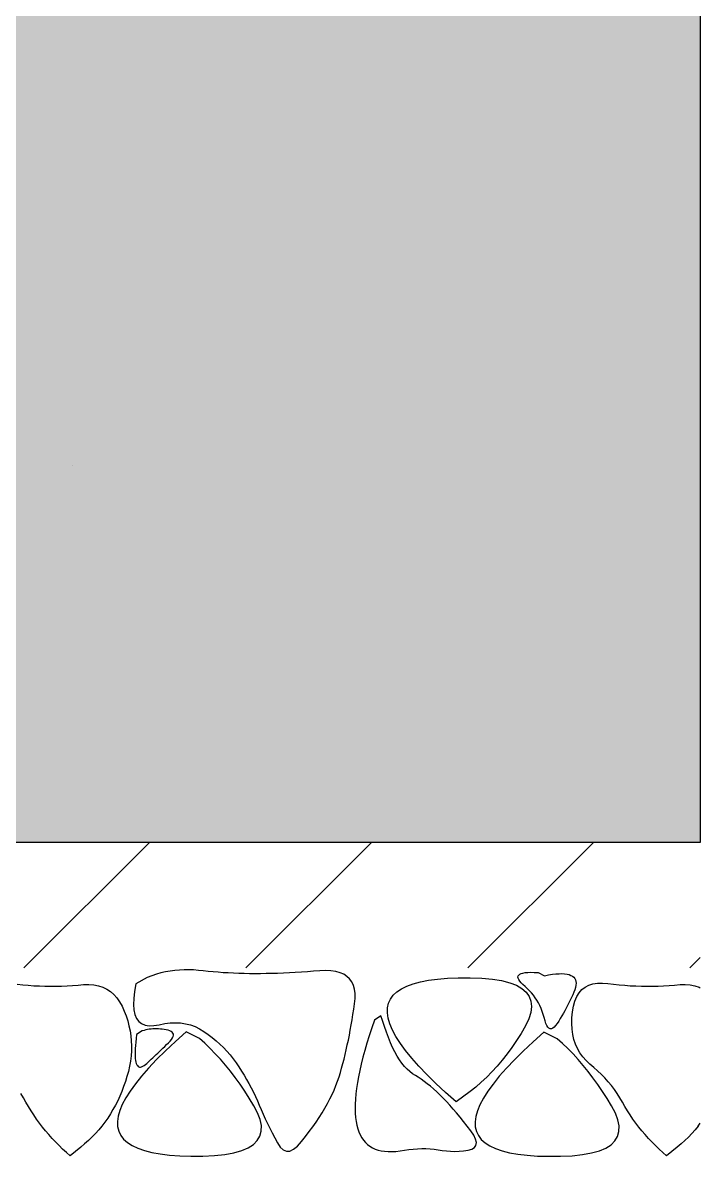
# Model space of a CAD drawing. Header units: metres. Extents: x -220 to 294, y -29 to 18.
# Drawn here: x 34.179 to 34.719, y -8.75 to -7.847 of the extents above; entities that cross this region are included whole.
import ezdxf

# ---------------------------------------------------------------- set-up
doc = ezdxf.new("R2010")
doc.units = ezdxf.units.M
doc.header["$MEASUREMENT"] = 0
doc.layers.add('Rota', color=7, linetype='Continuous')
doc.layers.add('Tarama', color=7, linetype='Continuous')

msp = doc.modelspace()

# ---------------------------------------------------------------- hatches: boundary and pattern name
at = {"layer": 'Tarama', "linetype": 'Continuous', "lineweight": -3}
h = msp.add_hatch(dxfattribs=at)
h.set_pattern_fill('ANSI33', color=58, scale=0.4, style=0)
h.paths.add_polyline_path([(25.01864, -7.8), (25.01864, -8.5), (34.71864, -8.5), (34.71864, -8.2), (34.71864, -7.8)])
h = msp.add_hatch(dxfattribs=at)
h.set_pattern_fill('ANSI31', color=58, style=0)
h.paths.add_polyline_path([(25.01864, -8.5), (25.01864, -8.6), (34.71864, -8.6), (34.71864, -8.5)])

# ---------------------------------------------------------------- linework, layer by layer
at = {"layer": 'Rota', "color": 7, "linetype": 'Continuous', "lineweight": -3}
for points in [[(34.71864, -7.8), (34.71864, -8.2)], [(34.21864, -8.2), (34.21864, -8.2)], [(34.71864, -8.2), (34.71864, -8.5)], [(34.71864, -8.5), (25.51864, -8.5)]]:
    msp.add_lwpolyline(points, dxfattribs=at)
at = {"layer": 'Tarama', "color": 36, "linetype": 'Continuous', "lineweight": -3}
for points in [[(34.29272, -8.60314), (34.28905, -8.60397)], [(34.29639, -8.60247), (34.29272, -8.60314)], [(34.3001, -8.60196), (34.29639, -8.60247)], [(34.30382, -8.60162), (34.3001, -8.60196)], [(34.30756, -8.60145), (34.30382, -8.60162)], [(34.31132, -8.60144), (34.30756, -8.60145)], [(34.31509, -8.60159), (34.31132, -8.60144)], [(34.31889, -8.60191), (34.31509, -8.60159)], [(34.32272, -8.60235), (34.31889, -8.60191)], [(34.3266, -8.60276), (34.32272, -8.60235)], [(34.33053, -8.60313), (34.3266, -8.60276)], [(34.33451, -8.60346), (34.33053, -8.60313)], [(34.33856, -8.60375), (34.33451, -8.60346)], [(34.34266, -8.60399), (34.33856, -8.60375)], [(34.39133, -8.60391), (34.38663, -8.60412)], [(34.39608, -8.60364), (34.39133, -8.60391)], [(34.40089, -8.60334), (34.39608, -8.60364)], [(34.40575, -8.603), (34.40089, -8.60334)], [(34.41067, -8.60261), (34.40575, -8.603)], [(34.41562, -8.6022), (34.41067, -8.60261)], [(34.42027, -8.60204), (34.41562, -8.6022)], [(34.4245, -8.60225), (34.42027, -8.60204)], [(34.42831, -8.60283), (34.4245, -8.60225)], [(34.4317, -8.60376), (34.42831, -8.60283)], [(34.43467, -8.60505), (34.4317, -8.60376)], [(34.57741, -8.60403), (34.57918, -8.60372)], [(34.57918, -8.60372), (34.58126, -8.60353)], [(34.58126, -8.60353), (34.58366, -8.60344)], [(34.58366, -8.60344), (34.58638, -8.60347)], [(34.58638, -8.60347), (34.58943, -8.60361)], [(34.58943, -8.60361), (34.59455, -8.60614)], [(34.17453, -8.61298), (34.17899, -8.61343)], [(34.26913, -8.61253), (34.268, -8.61869)], [(34.27819, -8.60746), (34.26913, -8.61253)], [(34.28179, -8.60614), (34.27819, -8.60746)], [(34.28541, -8.60497), (34.28179, -8.60614)], [(34.28905, -8.60397), (34.28541, -8.60497)], [(34.34681, -8.6042), (34.34266, -8.60399)], [(34.35101, -8.60436), (34.34681, -8.6042)], [(34.35527, -8.60448), (34.35101, -8.60436)], [(34.35959, -8.60455), (34.35527, -8.60448)], [(34.36396, -8.60459), (34.35959, -8.60455)], [(34.36838, -8.60458), (34.36396, -8.60459)], [(34.37286, -8.60453), (34.36838, -8.60458)], [(34.3774, -8.60444), (34.37286, -8.60453)], [(34.38198, -8.6043), (34.3774, -8.60444)], [(34.38663, -8.60412), (34.38198, -8.6043)], [(34.43721, -8.60671), (34.43467, -8.60505)], [(34.43933, -8.60873), (34.43721, -8.60671)], [(34.44104, -8.61111), (34.43933, -8.60873)], [(34.44232, -8.61386), (34.44104, -8.61111)], [(34.48488, -8.61438), (34.48994, -8.61253)], [(34.48994, -8.61253), (34.4957, -8.61099)], [(34.4957, -8.61099), (34.50219, -8.60975)], [(34.50219, -8.60975), (34.50938, -8.60881)], [(34.50938, -8.60881), (34.51729, -8.60817)], [(34.51729, -8.60817), (34.52591, -8.60783)], [(34.52591, -8.60783), (34.53524, -8.6078)], [(34.53524, -8.6078), (34.54462, -8.60812)], [(34.54462, -8.60812), (34.55301, -8.60887)], [(34.55301, -8.60887), (34.56041, -8.61007)], [(34.56041, -8.61007), (34.5668, -8.6117)], [(34.5668, -8.6117), (34.57219, -8.61378)], [(34.57337, -8.60723), (34.57354, -8.60637)], [(34.57352, -8.60821), (34.57337, -8.60723)], [(34.57398, -8.60929), (34.57352, -8.60821)], [(34.57354, -8.60637), (34.57403, -8.60562)], [(34.57477, -8.61049), (34.57398, -8.60929)], [(34.57403, -8.60562), (34.57484, -8.60498)], [(34.57587, -8.6118), (34.57477, -8.61049)], [(34.57484, -8.60498), (34.57597, -8.60445)], [(34.5773, -8.61322), (34.57587, -8.6118)], [(34.57597, -8.60445), (34.57741, -8.60403)], [(34.59455, -8.60614), (34.59777, -8.60553)], [(34.59777, -8.60553), (34.60078, -8.60506)], [(34.60078, -8.60506), (34.60356, -8.60474)], [(34.60356, -8.60474), (34.60612, -8.60456)], [(34.60612, -8.60456), (34.60846, -8.60453)], [(34.60846, -8.60453), (34.61058, -8.60465)], [(34.61058, -8.60465), (34.61248, -8.60491)], [(34.61248, -8.60491), (34.61415, -8.60531)], [(34.61415, -8.60531), (34.61561, -8.60586)], [(34.61561, -8.60586), (34.61685, -8.60656)], [(34.61685, -8.60656), (34.61786, -8.6074)], [(34.61786, -8.6074), (34.61866, -8.60838)], [(34.61866, -8.60838), (34.61923, -8.60951)], [(34.61923, -8.60951), (34.61958, -8.61079)], [(34.61958, -8.61079), (34.61971, -8.61221)], [(34.61971, -8.61221), (34.61962, -8.61377)], [(34.62976, -8.61365), (34.63306, -8.61261)], [(34.63306, -8.61261), (34.63671, -8.61206)], [(34.63671, -8.61206), (34.64072, -8.61202)], [(34.64072, -8.61202), (34.64507, -8.61245)], [(34.64507, -8.61245), (34.64953, -8.61298)], [(34.64953, -8.61298), (34.65398, -8.61343)], [(34.17899, -8.61343), (34.18343, -8.61379)], [(34.18343, -8.61379), (34.18787, -8.61409)], [(34.18787, -8.61409), (34.1923, -8.6143)], [(34.1923, -8.6143), (34.19672, -8.61444)], [(34.19672, -8.61444), (34.20114, -8.61449)], [(34.20114, -8.61449), (34.20555, -8.61447)], [(34.20555, -8.61447), (34.20995, -8.61438)], [(34.20995, -8.61438), (34.21434, -8.6142)], [(34.21434, -8.6142), (34.21873, -8.61395)], [(34.21873, -8.61395), (34.22311, -8.61362)], [(34.22311, -8.61362), (34.22747, -8.61323)], [(34.22747, -8.61323), (34.23164, -8.61315)], [(34.23164, -8.61315), (34.23556, -8.61347)], [(34.23556, -8.61347), (34.23924, -8.61419)], [(34.23924, -8.61419), (34.24267, -8.61532)], [(34.24267, -8.61532), (34.24585, -8.61685)], [(34.24585, -8.61685), (34.24879, -8.61878)], [(34.24879, -8.61878), (34.25148, -8.62111)], [(34.25148, -8.62111), (34.25393, -8.62385)], [(34.268, -8.61869), (34.26736, -8.62423)], [(34.44318, -8.61696), (34.44232, -8.61386)], [(34.44362, -8.62043), (34.44318, -8.61696)], [(34.44364, -8.62426), (34.44362, -8.62043)], [(34.47177, -8.62477), (34.47398, -8.62172)], [(34.47398, -8.62172), (34.4769, -8.61897)], [(34.4769, -8.61897), (34.48053, -8.61652)], [(34.48053, -8.61652), (34.48488, -8.61438)], [(34.57219, -8.61378), (34.57658, -8.61629)], [(34.57658, -8.61629), (34.57997, -8.61924)], [(34.57904, -8.61475), (34.5773, -8.61322)], [(34.58086, -8.61637), (34.57904, -8.61475)], [(34.57997, -8.61924), (34.58236, -8.62263)], [(34.58258, -8.61808), (34.58086, -8.61637)], [(34.5842, -8.61986), (34.58258, -8.61808)], [(34.58572, -8.62172), (34.5842, -8.61986)], [(34.58715, -8.62366), (34.58572, -8.62172)], [(34.61708, -8.62146), (34.61609, -8.62358)], [(34.61803, -8.61934), (34.61708, -8.62146)], [(34.61878, -8.61734), (34.61803, -8.61934)], [(34.61931, -8.61548), (34.61878, -8.61734)], [(34.61962, -8.61377), (34.61931, -8.61548)], [(34.62019, -8.62281), (34.62205, -8.61978)], [(34.62205, -8.61978), (34.62426, -8.61724)], [(34.62426, -8.61724), (34.62683, -8.6152)], [(34.62683, -8.6152), (34.62976, -8.61365)], [(34.65398, -8.61343), (34.65843, -8.61379)], [(34.65843, -8.61379), (34.66286, -8.61409)], [(34.66286, -8.61409), (34.6673, -8.6143)], [(34.6673, -8.6143), (34.67172, -8.61444)], [(34.67172, -8.61444), (34.67614, -8.61449)], [(34.67614, -8.61449), (34.68055, -8.61447)], [(34.68055, -8.61447), (34.68495, -8.61438)], [(34.68495, -8.61438), (34.68934, -8.6142)], [(34.68934, -8.6142), (34.69373, -8.61395)], [(34.69373, -8.61395), (34.69812, -8.61362)], [(34.69812, -8.61362), (34.70248, -8.61323)], [(34.70248, -8.61323), (34.70664, -8.61315)], [(34.70664, -8.61315), (34.71056, -8.61347)], [(34.71056, -8.61347), (34.71424, -8.61419)], [(34.71424, -8.61419), (34.71767, -8.61532)], [(34.71767, -8.61532), (34.71864, -8.61579)], [(34.25393, -8.62385), (34.25613, -8.62699)], [(34.25613, -8.62699), (34.25809, -8.63054)], [(34.25809, -8.63054), (34.2598, -8.63437)], [(34.26736, -8.62423), (34.2672, -8.62914)], [(34.2672, -8.62914), (34.26754, -8.63343)], [(34.44263, -8.63277), (34.44324, -8.62845)], [(34.44324, -8.62845), (34.44364, -8.62426)], [(34.46949, -8.63178), (34.47028, -8.62812)], [(34.47028, -8.62812), (34.47177, -8.62477)], [(34.58236, -8.62263), (34.58375, -8.62646)], [(34.58414, -8.63072), (34.58353, -8.63543)], [(34.58375, -8.62646), (34.58414, -8.63072)], [(34.58847, -8.62568), (34.58715, -8.62366)], [(34.58969, -8.62778), (34.58847, -8.62568)], [(34.59081, -8.62996), (34.58969, -8.62778)], [(34.59184, -8.63221), (34.59081, -8.62996)], [(34.61295, -8.6299), (34.61184, -8.63198)], [(34.61402, -8.6278), (34.61295, -8.6299)], [(34.61507, -8.6257), (34.61402, -8.6278)], [(34.61609, -8.62358), (34.61507, -8.6257)], [(34.61678, -8.63491), (34.61756, -8.63038)], [(34.61756, -8.63038), (34.6187, -8.62635)], [(34.6187, -8.62635), (34.62019, -8.62281)], [(34.2598, -8.63437), (34.2613, -8.63824)], [(34.2613, -8.63824), (34.26257, -8.64213)], [(34.26754, -8.63343), (34.26835, -8.63709)], [(34.26835, -8.63709), (34.26965, -8.64012)], [(34.44131, -8.64123), (34.44199, -8.63703)], [(34.44199, -8.63703), (34.44263, -8.63277)], [(34.46417, -8.63821), (34.45914, -8.64146)], [(34.46563, -8.64173), (34.46417, -8.63821)], [(34.46942, -8.63573), (34.46949, -8.63178)], [(34.47006, -8.63999), (34.46942, -8.63573)], [(34.47142, -8.64455), (34.47006, -8.63999)], [(34.58353, -8.63543), (34.58193, -8.64057)], [(34.59276, -8.63455), (34.59184, -8.63221)], [(34.59358, -8.63696), (34.59276, -8.63455)], [(34.59431, -8.63946), (34.59358, -8.63696)], [(34.59495, -8.64197), (34.59431, -8.63946)], [(34.60834, -8.63816), (34.60712, -8.6402)], [(34.60954, -8.63611), (34.60834, -8.63816)], [(34.6107, -8.63405), (34.60954, -8.63611)], [(34.61184, -8.63198), (34.6107, -8.63405)], [(34.61627, -8.64428), (34.61636, -8.63969)], [(34.61636, -8.63969), (34.61678, -8.63491)], [(34.26257, -8.64213), (34.26362, -8.64604)], [(34.26362, -8.64604), (34.26445, -8.64998)], [(34.26965, -8.64012), (34.27144, -8.64253)], [(34.27144, -8.64253), (34.27371, -8.64431)], [(34.27371, -8.64431), (34.27647, -8.64547)], [(34.27647, -8.64547), (34.27971, -8.64601)], [(34.27839, -8.64906), (34.27699, -8.64936)], [(34.2798, -8.64882), (34.27839, -8.64906)], [(34.27971, -8.64601), (34.28344, -8.64591)], [(34.28123, -8.64864), (34.2798, -8.64882)], [(34.28268, -8.64852), (34.28123, -8.64864)], [(34.28414, -8.64845), (34.28268, -8.64852)], [(34.28344, -8.64591), (34.28765, -8.6452)], [(34.28561, -8.64844), (34.28414, -8.64845)], [(34.28711, -8.64849), (34.28561, -8.64844)], [(34.28862, -8.6486), (34.28711, -8.64849)], [(34.28765, -8.6452), (34.29209, -8.64428)], [(34.29014, -8.64877), (34.28862, -8.6486)], [(34.29168, -8.64899), (34.29014, -8.64877)], [(34.29324, -8.64927), (34.29168, -8.64899)], [(34.29209, -8.64428), (34.29641, -8.64374)], [(34.29641, -8.64374), (34.30061, -8.64359)], [(34.30061, -8.64359), (34.30469, -8.6438)], [(34.30469, -8.6438), (34.30865, -8.6444)], [(34.30865, -8.6444), (34.31249, -8.64538)], [(34.31249, -8.64538), (34.31621, -8.64674)], [(34.31621, -8.64674), (34.31981, -8.64847)], [(34.31981, -8.64847), (34.32329, -8.65058)], [(34.43988, -8.64944), (34.44061, -8.64537)], [(34.44061, -8.64537), (34.44131, -8.64123)], [(34.45699, -8.64779), (34.45499, -8.65392)], [(34.45914, -8.64146), (34.45699, -8.64779)], [(34.46708, -8.64657), (34.46563, -8.64173)], [(34.46859, -8.65115), (34.46708, -8.64657)], [(34.47348, -8.64941), (34.47142, -8.64455)], [(34.57932, -8.64615), (34.57587, -8.65205)], [(34.58193, -8.64057), (34.57932, -8.64615)], [(34.59564, -8.64411), (34.59495, -8.64197)], [(34.59639, -8.64583), (34.59564, -8.64411)], [(34.5972, -8.64712), (34.59639, -8.64583)], [(34.59807, -8.64798), (34.5972, -8.64712)], [(34.599, -8.64842), (34.59807, -8.64798)], [(34.59999, -8.64844), (34.599, -8.64842)], [(34.60105, -8.64802), (34.59999, -8.64844)], [(34.60217, -8.64719), (34.60105, -8.64802)], [(34.60335, -8.64592), (34.60217, -8.64719)], [(34.60459, -8.64424), (34.60335, -8.64592)], [(34.60587, -8.64223), (34.60459, -8.64424)], [(34.60712, -8.6402), (34.60587, -8.64223)], [(34.61651, -8.64867), (34.61627, -8.64428)], [(34.61709, -8.65286), (34.61651, -8.64867)], [(34.26445, -8.64998), (34.26506, -8.65395)], [(34.26506, -8.65395), (34.26545, -8.65794)], [(34.26545, -8.65794), (34.26561, -8.66195)], [(34.26926, -8.6561), (34.26895, -8.65896)], [(34.26964, -8.65305), (34.26926, -8.6561)], [(34.27424, -8.65013), (34.26964, -8.65305)], [(34.2756, -8.64971), (34.27424, -8.65013)], [(34.27699, -8.64936), (34.2756, -8.64971)], [(34.2948, -8.64962), (34.29324, -8.64927)], [(34.29617, -8.65004), (34.2948, -8.64962)], [(34.29727, -8.65057), (34.29617, -8.65004)], [(34.29631, -8.65821), (34.29738, -8.65692)], [(34.2981, -8.65119), (34.29727, -8.65057)], [(34.29738, -8.65692), (34.29818, -8.65572)], [(34.29866, -8.6519), (34.2981, -8.65119)], [(34.29818, -8.65572), (34.29871, -8.65462)], [(34.29895, -8.65271), (34.29866, -8.6519)], [(34.29871, -8.65462), (34.29896, -8.65362)], [(34.29896, -8.65362), (34.29895, -8.65271)], [(34.30912, -8.65095), (34.30057, -8.6586)], [(34.31977, -8.65611), (34.30912, -8.65095)], [(34.32404, -8.65995), (34.31977, -8.65611)], [(34.32329, -8.65058), (34.32664, -8.65292)], [(34.32664, -8.65292), (34.32987, -8.65537)], [(34.32987, -8.65537), (34.33297, -8.65793)], [(34.33297, -8.65793), (34.33595, -8.6606)], [(34.43751, -8.66128), (34.43833, -8.6574)], [(34.43833, -8.6574), (34.43912, -8.65345)], [(34.43912, -8.65345), (34.43988, -8.64944)], [(34.45499, -8.65392), (34.45316, -8.65986)], [(34.47017, -8.65547), (34.46859, -8.65115)], [(34.47181, -8.65953), (34.47017, -8.65547)], [(34.47626, -8.65457), (34.47348, -8.64941)], [(34.47975, -8.66003), (34.47626, -8.65457)], [(34.57225, -8.65776), (34.56854, -8.66324)], [(34.57587, -8.65205), (34.57225, -8.65776)], [(34.59401, -8.65114), (34.58545, -8.65879)], [(34.60465, -8.6563), (34.59401, -8.65114)], [(34.60892, -8.66014), (34.60465, -8.6563)], [(34.61801, -8.65685), (34.61709, -8.65286)], [(34.61926, -8.66064), (34.61801, -8.65685)], [(34.26555, -8.66599), (34.26527, -8.67006)], [(34.26561, -8.66195), (34.26555, -8.66599)], [(34.26846, -8.66639), (34.26843, -8.66848)], [(34.26855, -8.6641), (34.26846, -8.66639)], [(34.26871, -8.66162), (34.26855, -8.6641)], [(34.26895, -8.65896), (34.26871, -8.66162)], [(34.29274, -8.66593), (34.28564, -8.67296)], [(34.28649, -8.66775), (34.28784, -8.66646)], [(34.28784, -8.66646), (34.28922, -8.66514)], [(34.28922, -8.66514), (34.29062, -8.6638)], [(34.29062, -8.6638), (34.29204, -8.66243)], [(34.29204, -8.66243), (34.2935, -8.66103)], [(34.30057, -8.6586), (34.29274, -8.66593)], [(34.2935, -8.66103), (34.29498, -8.6596)], [(34.29498, -8.6596), (34.29631, -8.65821)], [(34.32824, -8.664), (34.32404, -8.65995)], [(34.33237, -8.66825), (34.32824, -8.664)], [(34.33595, -8.6606), (34.33879, -8.66337)], [(34.33879, -8.66337), (34.34151, -8.66625)], [(34.34151, -8.66625), (34.3441, -8.66923)], [(34.43578, -8.66886), (34.43666, -8.6651)], [(34.43666, -8.6651), (34.43751, -8.66128)], [(34.45149, -8.6656), (34.44998, -8.67114)], [(34.45316, -8.65986), (34.45149, -8.6656)], [(34.47352, -8.66332), (34.47181, -8.65953)], [(34.47528, -8.66686), (34.47352, -8.66332)], [(34.47712, -8.67013), (34.47528, -8.66686)], [(34.48396, -8.6658), (34.47975, -8.66003)], [(34.48887, -8.67186), (34.48396, -8.6658)], [(34.56854, -8.66324), (34.56473, -8.66847)], [(34.57763, -8.66612), (34.57052, -8.67315)], [(34.58545, -8.65879), (34.57763, -8.66612)], [(34.61312, -8.66419), (34.60892, -8.66014)], [(34.61726, -8.66844), (34.61312, -8.66419)], [(34.62084, -8.66424), (34.61926, -8.66064)], [(34.62276, -8.66763), (34.62084, -8.66424)], [(34.26477, -8.67414), (34.26404, -8.67826)], [(34.26527, -8.67006), (34.26477, -8.67414)], [(34.26843, -8.66848), (34.26848, -8.67038)], [(34.26848, -8.67038), (34.2686, -8.6721)], [(34.2686, -8.6721), (34.26879, -8.67362)], [(34.26879, -8.67362), (34.26905, -8.67495)], [(34.26905, -8.67495), (34.26939, -8.67608)], [(34.26939, -8.67608), (34.26979, -8.67703)], [(34.27664, -8.67695), (34.27776, -8.67599)], [(34.27776, -8.67599), (34.27892, -8.67489)], [(34.27892, -8.67489), (34.28012, -8.67377)], [(34.28564, -8.67296), (34.27926, -8.67968)], [(34.28012, -8.67377), (34.28135, -8.67262)], [(34.28135, -8.67262), (34.28259, -8.67144)], [(34.28259, -8.67144), (34.28386, -8.67024)], [(34.28386, -8.67024), (34.28516, -8.66901)], [(34.28516, -8.66901), (34.28649, -8.66775)], [(34.33644, -8.67271), (34.33237, -8.66825)], [(34.34044, -8.67737), (34.33644, -8.67271)], [(34.3441, -8.66923), (34.34657, -8.67232)], [(34.34657, -8.67232), (34.3489, -8.67552)], [(34.3489, -8.67552), (34.35113, -8.6788)], [(34.43393, -8.67619), (34.43487, -8.67256)], [(34.43487, -8.67256), (34.43578, -8.66886)], [(34.44998, -8.67114), (34.44864, -8.67648)], [(34.47902, -8.67314), (34.47712, -8.67013)], [(34.48097, -8.67588), (34.47902, -8.67314)], [(34.48299, -8.67837), (34.48097, -8.67588)], [(34.4945, -8.67823), (34.48887, -8.67186)], [(34.56083, -8.67347), (34.55682, -8.67822)], [(34.56473, -8.66847), (34.56083, -8.67347)], [(34.57052, -8.67315), (34.56415, -8.67987)], [(34.62133, -8.6729), (34.61726, -8.66844)], [(34.62533, -8.67756), (34.62133, -8.6729)], [(34.62502, -8.67082), (34.62276, -8.66763)], [(34.62761, -8.67381), (34.62502, -8.67082)], [(34.63054, -8.67661), (34.62761, -8.67381)], [(34.2631, -8.68239), (34.26197, -8.68651)], [(34.26404, -8.67826), (34.2631, -8.68239)], [(34.26979, -8.67703), (34.27027, -8.67779)], [(34.27027, -8.67779), (34.27081, -8.67835)], [(34.27081, -8.67835), (34.27143, -8.67873)], [(34.27143, -8.67873), (34.27212, -8.67891)], [(34.27212, -8.67891), (34.27288, -8.6789)], [(34.27288, -8.6789), (34.27371, -8.6787)], [(34.27926, -8.67968), (34.27361, -8.6861)], [(34.27371, -8.6787), (34.27462, -8.67831)], [(34.27462, -8.67831), (34.27559, -8.67772)], [(34.27559, -8.67772), (34.27664, -8.67695)], [(34.34438, -8.68224), (34.34044, -8.67737)], [(34.34825, -8.68731), (34.34438, -8.68224)], [(34.35113, -8.6788), (34.35327, -8.68209)], [(34.35327, -8.68209), (34.35533, -8.68541)], [(34.43093, -8.68672), (34.43196, -8.68327)], [(34.43196, -8.68327), (34.43296, -8.67976)], [(34.43296, -8.67976), (34.43393, -8.67619)], [(34.44745, -8.68163), (34.44642, -8.68658)], [(34.44864, -8.67648), (34.44745, -8.68163)], [(34.48508, -8.68059), (34.48299, -8.67837)], [(34.48723, -8.68255), (34.48508, -8.68059)], [(34.48944, -8.68425), (34.48723, -8.68255)], [(34.49172, -8.68568), (34.48944, -8.68425)], [(34.50084, -8.6849), (34.4945, -8.67823)], [(34.50789, -8.69187), (34.50084, -8.6849)], [(34.55272, -8.68274), (34.54852, -8.68701)], [(34.55682, -8.67822), (34.55272, -8.68274)], [(34.56415, -8.67987), (34.5585, -8.68629)], [(34.62926, -8.68243), (34.62533, -8.67756)], [(34.63313, -8.6875), (34.62926, -8.68243)], [(34.63375, -8.67924), (34.63054, -8.67661)], [(34.63687, -8.68193), (34.63375, -8.67924)], [(34.63985, -8.68471), (34.63687, -8.68193)], [(34.64268, -8.68759), (34.63985, -8.68471)], [(34.26073, -8.69054), (34.25937, -8.69448)], [(34.26197, -8.68651), (34.26073, -8.69054)], [(34.26868, -8.69221), (34.26448, -8.698)], [(34.27361, -8.6861), (34.26868, -8.69221)], [(34.35205, -8.69259), (34.34825, -8.68731)], [(34.35579, -8.69808), (34.35205, -8.69259)], [(34.35533, -8.68541), (34.3573, -8.68875)], [(34.3573, -8.68875), (34.35919, -8.69212)], [(34.35919, -8.69212), (34.361, -8.69551)], [(34.427, -8.6972), (34.42846, -8.69367)], [(34.42846, -8.69367), (34.42977, -8.69018)], [(34.42977, -8.69018), (34.43093, -8.68672)], [(34.44556, -8.69133), (34.44485, -8.69589)], [(34.44642, -8.68658), (34.44556, -8.69133)], [(34.49405, -8.68709), (34.49172, -8.68568)], [(34.4964, -8.68865), (34.49405, -8.68709)], [(34.49879, -8.69036), (34.4964, -8.68865)], [(34.50121, -8.69221), (34.49879, -8.69036)], [(34.50367, -8.69421), (34.50121, -8.69221)], [(34.50616, -8.69635), (34.50367, -8.69421)], [(34.51566, -8.69914), (34.50789, -8.69187)], [(34.54422, -8.69105), (34.53982, -8.69485)], [(34.54852, -8.68701), (34.54422, -8.69105)], [(34.55357, -8.6924), (34.54937, -8.69819)], [(34.5585, -8.68629), (34.55357, -8.6924)], [(34.63694, -8.69278), (34.63313, -8.6875)], [(34.64067, -8.69827), (34.63694, -8.69278)], [(34.64536, -8.69057), (34.64268, -8.68759)], [(34.6479, -8.69364), (34.64536, -8.69057)], [(34.65029, -8.69682), (34.6479, -8.69364)], [(34.17963, -8.70345), (34.17753, -8.70009)], [(34.25631, -8.70209), (34.25461, -8.70575)], [(34.2579, -8.69833), (34.25631, -8.70209)], [(34.25937, -8.69448), (34.2579, -8.69833)], [(34.26448, -8.698), (34.26101, -8.7035)], [(34.35946, -8.70376), (34.35579, -8.69808)], [(34.361, -8.69551), (34.36272, -8.69892)], [(34.36272, -8.69892), (34.36435, -8.70235)], [(34.36435, -8.70235), (34.3659, -8.70581)], [(34.42363, -8.70434), (34.42539, -8.70075)], [(34.42539, -8.70075), (34.427, -8.6972)], [(34.44431, -8.70025), (34.44392, -8.70441)], [(34.44485, -8.69589), (34.44431, -8.70025)], [(34.50868, -8.69865), (34.50616, -8.69635)], [(34.51124, -8.70109), (34.50868, -8.69865)], [(34.51383, -8.70368), (34.51124, -8.70109)], [(34.52414, -8.70672), (34.51566, -8.69914)], [(34.53533, -8.69841), (34.52414, -8.70672)], [(34.53982, -8.69485), (34.53533, -8.69841)], [(34.54937, -8.69819), (34.54589, -8.70369)], [(34.64435, -8.70395), (34.64067, -8.69827)], [(34.65253, -8.70009), (34.65029, -8.69682)], [(34.65463, -8.70345), (34.65253, -8.70009)], [(34.18159, -8.70691), (34.17963, -8.70345)], [(34.18357, -8.71035), (34.18159, -8.70691)], [(34.18563, -8.71373), (34.18357, -8.71035)], [(34.2528, -8.70933), (34.25086, -8.71282)], [(34.25461, -8.70575), (34.2528, -8.70933)], [(34.25826, -8.70868), (34.25624, -8.71356)], [(34.26101, -8.7035), (34.25826, -8.70868)], [(34.36307, -8.70966), (34.35946, -8.70376)], [(34.36607, -8.7154), (34.36307, -8.70966)], [(34.3659, -8.70581), (34.36737, -8.70929)], [(34.36737, -8.70929), (34.36885, -8.71282)], [(34.41745, -8.7153), (34.41966, -8.71161)], [(34.41966, -8.71161), (34.42172, -8.70796)], [(34.42172, -8.70796), (34.42363, -8.70434)], [(34.4437, -8.70837), (34.44364, -8.71214)], [(34.44364, -8.71214), (34.44374, -8.71571)], [(34.44392, -8.70441), (34.4437, -8.70837)], [(34.51646, -8.70641), (34.51383, -8.70368)], [(34.51911, -8.70929), (34.51646, -8.70641)], [(34.5218, -8.71232), (34.51911, -8.70929)], [(34.54315, -8.70887), (34.54112, -8.71375)], [(34.54589, -8.70369), (34.54315, -8.70887)], [(34.64795, -8.70985), (34.64435, -8.70395)], [(34.65096, -8.71559), (34.64795, -8.70985)], [(34.65659, -8.70691), (34.65463, -8.70345)], [(34.65857, -8.71035), (34.65659, -8.70691)], [(34.66063, -8.71373), (34.65857, -8.71035)], [(34.18777, -8.71705), (34.18563, -8.71373)], [(34.18999, -8.72031), (34.18777, -8.71705)], [(34.1923, -8.72351), (34.18999, -8.72031)], [(34.24665, -8.71952), (34.24438, -8.72274)], [(34.24882, -8.71622), (34.24665, -8.71952)], [(34.25086, -8.71282), (34.24882, -8.71622)], [(34.25494, -8.71813), (34.25437, -8.72239)], [(34.25624, -8.71356), (34.25494, -8.71813)], [(34.36806, -8.72069), (34.36607, -8.7154)], [(34.36902, -8.72555), (34.36806, -8.72069)], [(34.36885, -8.71282), (34.37043, -8.7164)], [(34.37043, -8.7164), (34.3721, -8.72005)], [(34.3721, -8.72005), (34.37387, -8.72376)], [(34.41258, -8.72277), (34.41509, -8.71902)], [(34.41509, -8.71902), (34.41745, -8.7153)], [(34.44374, -8.71571), (34.444, -8.71908)], [(34.444, -8.71908), (34.44442, -8.72226)], [(34.52453, -8.71549), (34.5218, -8.71232)], [(34.52729, -8.71881), (34.52453, -8.71549)], [(34.53008, -8.72228), (34.52729, -8.71881)], [(34.53983, -8.71832), (34.53925, -8.72258)], [(34.54112, -8.71375), (34.53983, -8.71832)], [(34.65294, -8.72088), (34.65096, -8.71559)], [(34.65391, -8.72574), (34.65294, -8.72088)], [(34.66277, -8.71705), (34.66063, -8.71373)], [(34.66499, -8.72031), (34.66277, -8.71705)], [(34.6673, -8.72351), (34.66499, -8.72031)], [(34.19469, -8.72665), (34.1923, -8.72351)], [(34.19717, -8.72972), (34.19469, -8.72665)], [(34.19972, -8.73274), (34.19717, -8.72972)], [(34.23948, -8.7289), (34.23686, -8.73185)], [(34.24199, -8.72587), (34.23948, -8.7289)], [(34.24438, -8.72274), (34.24199, -8.72587)], [(34.25437, -8.72239), (34.25452, -8.72634)], [(34.25452, -8.72634), (34.2554, -8.72999)], [(34.2554, -8.72999), (34.257, -8.73333)], [(34.36789, -8.73393), (34.36897, -8.72996)], [(34.36897, -8.72996), (34.36902, -8.72555)], [(34.37387, -8.72376), (34.37572, -8.72754)], [(34.37572, -8.72754), (34.37767, -8.73137)], [(34.4071, -8.73036), (34.40992, -8.72655)], [(34.40992, -8.72655), (34.41258, -8.72277)], [(34.44442, -8.72226), (34.44501, -8.72523)], [(34.44501, -8.72523), (34.44575, -8.72801)], [(34.44575, -8.72801), (34.44666, -8.7306)], [(34.5329, -8.7259), (34.53008, -8.72228)], [(34.53576, -8.72966), (34.5329, -8.7259)], [(34.53816, -8.73325), (34.53576, -8.72966)], [(34.53925, -8.72258), (34.5394, -8.72653)], [(34.5394, -8.72653), (34.54028, -8.73018)], [(34.54028, -8.73018), (34.54189, -8.73352)], [(34.65277, -8.73412), (34.65385, -8.73015)], [(34.65385, -8.73015), (34.65391, -8.72574)], [(34.66969, -8.72665), (34.6673, -8.72351)], [(34.67216, -8.72972), (34.66969, -8.72665)], [(34.67472, -8.73274), (34.67216, -8.72972)], [(34.71448, -8.7289), (34.71186, -8.73185)], [(34.71699, -8.72587), (34.71448, -8.7289)], [(34.71699, -8.72587), (34.71864, -8.7237)], [(34.20236, -8.73569), (34.19972, -8.73274)], [(34.20509, -8.73859), (34.20236, -8.73569)], [(34.20789, -8.74142), (34.20509, -8.73859)], [(34.23127, -8.73747), (34.22831, -8.74015)], [(34.23412, -8.73471), (34.23127, -8.73747)], [(34.23686, -8.73185), (34.23412, -8.73471)], [(34.257, -8.73333), (34.25933, -8.73636)], [(34.25933, -8.73636), (34.26238, -8.73908)], [(34.26238, -8.73908), (34.26616, -8.7415)], [(34.36267, -8.74054), (34.36579, -8.73746)], [(34.36579, -8.73746), (34.36789, -8.73393)], [(34.37767, -8.73137), (34.3797, -8.73526)], [(34.3797, -8.73526), (34.38183, -8.73922)], [(34.38183, -8.73922), (34.38409, -8.74268)], [(34.39782, -8.74179), (34.40103, -8.73809)], [(34.40103, -8.73809), (34.40414, -8.73421)], [(34.40414, -8.73421), (34.4071, -8.73036)], [(34.44666, -8.7306), (34.44772, -8.73299)], [(34.44772, -8.73299), (34.44895, -8.73517)], [(34.44895, -8.73517), (34.45033, -8.73717)], [(34.45033, -8.73717), (34.45188, -8.73896)], [(34.45188, -8.73896), (34.45359, -8.74056)], [(34.53967, -8.73639), (34.53816, -8.73325)], [(34.54026, -8.73906), (34.53967, -8.73639)], [(34.53996, -8.74128), (34.54026, -8.73906)], [(34.54189, -8.73352), (34.54421, -8.73655)], [(34.54421, -8.73655), (34.54727, -8.73927)], [(34.54727, -8.73927), (34.55104, -8.74169)], [(34.64755, -8.74073), (34.65067, -8.73765)], [(34.65067, -8.73765), (34.65277, -8.73412)], [(34.67736, -8.73569), (34.67472, -8.73274)], [(34.68008, -8.73859), (34.67736, -8.73569)], [(34.68289, -8.74142), (34.68008, -8.73859)], [(34.70627, -8.73747), (34.7033, -8.74015)], [(34.70912, -8.73471), (34.70627, -8.73747)], [(34.71186, -8.73185), (34.70912, -8.73471)], [(34.21078, -8.74419), (34.20789, -8.74142)], [(34.21375, -8.7469), (34.21078, -8.74419)], [(34.2168, -8.74955), (34.21375, -8.7469)], [(34.22522, -8.74274), (34.2168, -8.74955)], [(34.22831, -8.74015), (34.22522, -8.74274)], [(34.26616, -8.7415), (34.27067, -8.74361)], [(34.27067, -8.74361), (34.2759, -8.74541)], [(34.2759, -8.74541), (34.28185, -8.74691)], [(34.28185, -8.74691), (34.28853, -8.74809)], [(34.28853, -8.74809), (34.29594, -8.74897)], [(34.33997, -8.74846), (34.34718, -8.74714)], [(34.34718, -8.74714), (34.35336, -8.74539)], [(34.35336, -8.74539), (34.35853, -8.74318)], [(34.35853, -8.74318), (34.36267, -8.74054)], [(34.38409, -8.74268), (34.3865, -8.74492)], [(34.3865, -8.74492), (34.38908, -8.74596)], [(34.38908, -8.74596), (34.39183, -8.74578)], [(34.39183, -8.74578), (34.39474, -8.74439)], [(34.39474, -8.74439), (34.39782, -8.74179)], [(34.45359, -8.74056), (34.45546, -8.74196)], [(34.45546, -8.74196), (34.45749, -8.74316)], [(34.45749, -8.74316), (34.45968, -8.74417)], [(34.45968, -8.74417), (34.46204, -8.74498)], [(34.46204, -8.74498), (34.46455, -8.74559)], [(34.46455, -8.74559), (34.46722, -8.746)], [(34.46722, -8.746), (34.47006, -8.74622)], [(34.47006, -8.74622), (34.47306, -8.74624)], [(34.47306, -8.74624), (34.47622, -8.74606)], [(34.47622, -8.74606), (34.47953, -8.74569)], [(34.47953, -8.74569), (34.48301, -8.74513)], [(34.48301, -8.74513), (34.4865, -8.74461)], [(34.4865, -8.74461), (34.48996, -8.74423)], [(34.48996, -8.74423), (34.49337, -8.74398)], [(34.49337, -8.74398), (34.49676, -8.74387)], [(34.49676, -8.74387), (34.50011, -8.74389)], [(34.50011, -8.74389), (34.50342, -8.74405)], [(34.50342, -8.74405), (34.50669, -8.74434)], [(34.50669, -8.74434), (34.50993, -8.74477)], [(34.50993, -8.74477), (34.51315, -8.74532)], [(34.51315, -8.74532), (34.5164, -8.74575)], [(34.5164, -8.74575), (34.51972, -8.746)], [(34.51972, -8.746), (34.52311, -8.74607)], [(34.52311, -8.74607), (34.52656, -8.74596)], [(34.52656, -8.74596), (34.53008, -8.74567)], [(34.53008, -8.74567), (34.53365, -8.74518)], [(34.53365, -8.74518), (34.53666, -8.74434)], [(34.53666, -8.74434), (34.53876, -8.74304)], [(34.53876, -8.74304), (34.53996, -8.74128)], [(34.55104, -8.74169), (34.55555, -8.7438)], [(34.55555, -8.7438), (34.56078, -8.7456)], [(34.56078, -8.7456), (34.56674, -8.7471)], [(34.56674, -8.7471), (34.57342, -8.74828)], [(34.57342, -8.74828), (34.58083, -8.74916)], [(34.62486, -8.74865), (34.63206, -8.74733)], [(34.63206, -8.74733), (34.63825, -8.74557)], [(34.63825, -8.74557), (34.64341, -8.74337)], [(34.64341, -8.74337), (34.64755, -8.74073)], [(34.68578, -8.74419), (34.68289, -8.74142)], [(34.68875, -8.7469), (34.68578, -8.74419)], [(34.6918, -8.74955), (34.68875, -8.7469)], [(34.70023, -8.74274), (34.6918, -8.74955)], [(34.7033, -8.74015), (34.70023, -8.74274)], [(34.29594, -8.74897), (34.30407, -8.74955)], [(34.30407, -8.74955), (34.31293, -8.74981)], [(34.31293, -8.74981), (34.3225, -8.74977)], [(34.3225, -8.74977), (34.33175, -8.74933)], [(34.33175, -8.74933), (34.33997, -8.74846)], [(34.58083, -8.74916), (34.58895, -8.74974)], [(34.58895, -8.74974), (34.59781, -8.75)], [(34.59783, -8.75), (34.60739, -8.74996)], [(34.60739, -8.74996), (34.61663, -8.74953)], [(34.61663, -8.74953), (34.62486, -8.74865)]]:
    msp.add_lwpolyline(points, dxfattribs=at)

doc.saveas('drawing.dxf')
